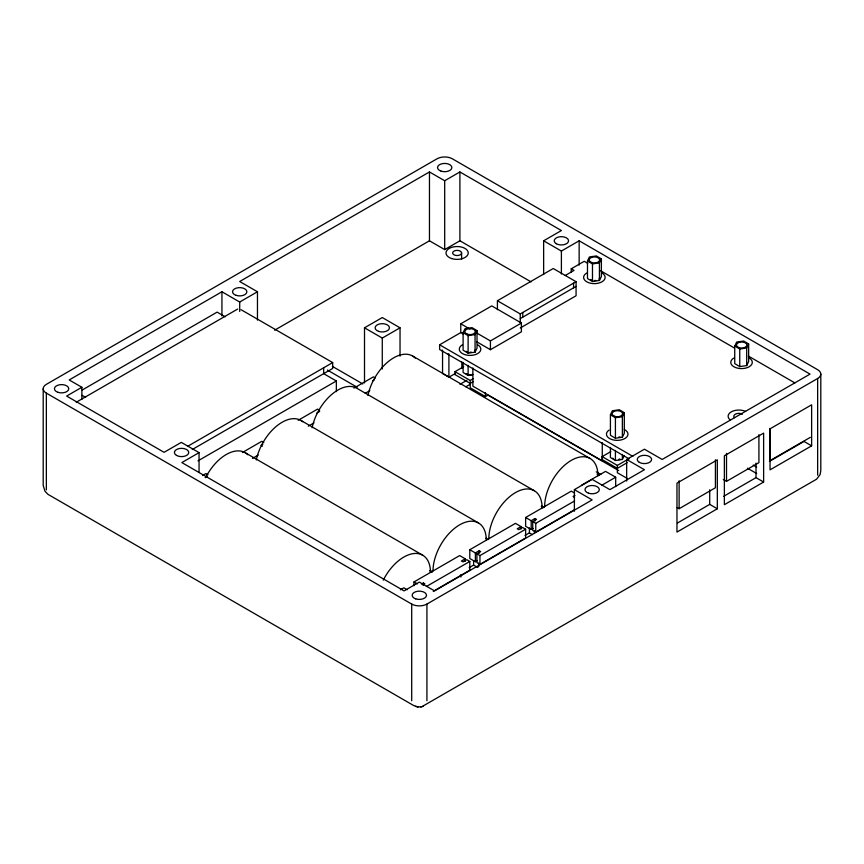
<?xml version="1.0" encoding="UTF-8"?>
<svg xmlns="http://www.w3.org/2000/svg" width="864" height="864" viewBox="0 0 864 864"><rect width="100%" height="100%" fill="white"/><g stroke="black" fill="none" stroke-linecap="round" stroke-linejoin="round"><path stroke-width="1.3" d="M463.104 332.64L465.048 328.655L472.003 327.629L477.014 330.599L477.014 348.17L475.07 352.166L468.115 353.182L463.104 350.212L463.104 332.64L468.115 335.61L475.07 334.584L477.014 330.599M587.477 260.95L589.421 256.954L596.376 255.938L601.387 258.908L601.387 276.48L599.432 280.476L592.477 281.491L587.477 278.521L587.477 260.95L592.477 263.909L599.432 262.894L601.387 258.908M610.416 414.752L612.36 410.767L619.315 409.741L624.316 412.711L624.316 433.22L622.372 437.206L615.416 438.232L610.416 435.262L610.416 414.752L615.416 417.722L622.372 416.696L624.316 412.711M610.416 447.476L610.416 457.531L615.416 460.49L622.372 459.475L624.316 455.49M734.735 346.043L736.679 342.058L743.634 341.032L748.645 344.002L748.645 361.584L746.701 365.569L739.746 366.584L734.735 363.625L734.735 346.043L739.746 349.013L746.701 347.987L748.645 344.002M257.461 320.112L257.461 291.762L239.706 302.022L221.94 291.762L69.185 379.955L81.875 387.277L81.875 399.362M543.64 274.547L543.64 240.797L561.395 230.548L459.907 171.958L444.69 180.738L429.462 171.958L239.706 281.513L257.461 291.762M81.875 387.277L66.647 396.068L164.074 452.315L181.3 442.379L199.055 452.628L199.055 472.608M82.22 390.01L217.112 312.131L225.18 316.796M76.226 402.257L237.686 309.042M274.622 330.199L429.462 240.797L444.69 249.588L459.907 240.797L531.068 281.88M364.511 382.946L364.511 327.812L382.277 317.552L400.032 327.812L400.032 356.162M187.618 446.342L332.683 362.588L332.683 368.453L192.262 449.518M364.511 327.812L382.277 338.062L400.032 327.812M199.055 452.628L181.84 462.575L404.093 590.89L419.31 582.098L434.538 590.89L592.142 499.9L574.387 489.64L574.387 511.24M197.975 460.868L336.355 380.981L336.355 391.63M543.64 240.797L561.395 251.057L579.15 240.797L810.032 374.101L662.18 459.464L644.425 449.204L626.659 459.464L626.659 481.064M497.416 309.701L497.416 300.748L553.241 268.52L576.072 281.707L576.072 295.769L520.258 327.996M629.176 458.935L439.614 349.488L439.614 344.801L460.771 332.586L460.771 323.795L491.756 305.91L521.402 323.028L521.402 331.819L490.428 349.704L476.744 341.798M202.5 475.546L205.934 473.558L207.965 474.736M242.352 452.542L261.76 441.331L263.79 442.508M298.166 420.314L317.574 409.104L319.604 410.281M353.981 388.087L373.388 376.877L375.419 378.054M205.178 477.511L207.079 476.42M262.894 444.193L260.993 445.284L262.516 446.17M316.818 413.057L319.669 411.415M372.632 380.84L374.533 379.739M571.244 272.322L571.244 268.801L584.226 261.306L587.725 263.326M565.164 275.53L574.02 270.41L571.244 268.801M252.493 458.395L258.206 455.101M308.318 426.168L314.021 422.874M365.278 393.282L369.835 390.647M441.612 350.644L442.552 350.093L442.552 373.54L448.913 377.201L455.371 373.475M447.962 354.316L448.913 353.765M497.416 300.748L520.258 313.934L576.072 281.707M520.258 318.622L576.072 286.394M476.744 333.018L490.428 340.913L521.402 323.028M473.472 381.51L470.21 383.389L454.982 374.598L454.982 371.671L463.687 366.649M459.961 384.318L466.927 380.3M454.982 371.671L470.21 380.462L473.472 378.572M465.826 386.791L470.48 384.113M470.21 380.462L470.21 387.785L485.428 396.576L487.966 395.107L618.732 470.599M627.156 462.694L617.36 468.342L602.143 459.562L602.143 456.624L610.837 451.602M400.399 589.799L403.834 587.812L407.182 589.745M413.986 585.716L413.986 581.958L459.659 555.584L465.232 558.814L465.232 561.319M477.284 560.639L475.384 561.74L469.8 558.522L469.8 549.731L515.473 523.357L521.057 526.586L521.057 529.092M533.11 528.412L531.198 529.513L525.625 526.295L525.625 517.504L571.288 491.141L574.636 493.074M581.44 485.276L605.545 471.366L615.686 477.22L615.686 486.616M574.387 489.64L592.142 479.39L609.908 489.64L644.425 469.714L626.659 459.464M602.143 456.624L617.36 465.415L628.236 459.14M421.47 584.075L423.371 582.984L424.894 583.859L422.993 584.96M465.232 558.814L461.43 561.006L462.953 561.892L466.754 559.688L469.8 561.449L469.8 570.24L433.264 591.332M469.8 549.731L475.384 552.949L479.196 550.757L480.708 551.632L476.906 553.835L476.906 562.615L479.952 564.376L525.625 538.013L525.625 529.222L522.58 527.461L518.767 529.664L517.244 528.779L521.057 526.586M525.625 517.504L531.198 520.722L535.01 518.53L536.533 519.404L532.721 521.608L532.721 530.399L535.766 532.148L574.592 509.738M574.97 495.461L573.07 496.552L574.592 497.437M426.416 586.494L469.8 561.449M476.906 553.835L479.952 555.584L525.625 529.222M532.721 521.608L535.766 523.357L574.592 500.947M601.916 485.168L615.686 477.22M469.174 567.67L473.612 565.11L477.673 567.454M524.988 535.442L529.427 532.883L532.472 534.643M46.354 393.142L411.707 604.076A10.768 6.21 0 0 0 426.924 604.076L817.646 378.497A10.768 6.21 0 0 0 817.646 369.706L452.293 158.771A10.768 6.21 0 0 0 437.076 158.771L46.354 384.35A10.768 6.21 0 0 0 46.354 393.142L46.354 489.823M676.966 507.47L679.126 508.712L715.424 487.75L715.424 459.788M723.287 479.477L726.516 481.345L758.916 462.64L758.916 434.668M810.335 437.346L769.662 460.825L769.662 428.479M769.37 461.441L804.017 441.439L811.631 445.835L811.631 404.816L770.051 428.825L770.051 469.843L811.631 445.835M677.43 523.022L709.711 504.382L717.325 508.777L717.325 459.853L676.966 483.149L676.966 532.073L717.325 508.777M723.686 496.314L756.011 477.652L763.625 482.047L763.625 433.123L724.367 455.782L724.367 504.706L763.625 482.047M421.978 706.633L816.599 479.185L820.076 474.606L820.8 470.772L820.8 374.101M43.2 388.746L43.2 485.428L44.96 491.216L47.93 494.316L413.791 705.596L417.938 706.946L421.276 706.806M420.692 706.946L423.112 706.363M463.104 362.437L463.104 372.481L468.115 375.451L472.748 374.771M415.519 706.363L416.642 706.633M417.355 706.806L417.938 706.946M600.523 270.713L734.378 347.998M748.343 356.054L794.902 382.936M753.214 465.102L756.67 467.1M747.446 468.212L756.67 473.548M460.771 323.795L469.897 329.065M460.771 332.586L463.05 333.904M439.614 344.801L632.826 456.354M627.156 478.397L617.36 472.738L617.36 465.415M412.528 355.968L590.123 458.514M596.214 471.83L600.88 474.53M597.024 474.055L599.357 475.405M241.045 309.69L332.683 362.588M332.413 366.401L362.783 383.94M327.391 370.062L357.145 387.245M534.308 490.73L356.713 388.195A37.67 21.751 -60 0 0 312.142 427.723M336.355 380.981L323.665 373.658L323.665 367.794M541.717 505.991L544.039 507.341M541.21 506.282L543.542 507.632M300.888 420.422L478.494 522.958M485.892 538.218L488.225 539.568M245.074 452.65L422.68 555.185M430.078 570.445L432.41 571.795M429.57 570.737L431.903 572.087M413.986 581.958L417.334 583.891M82.177 395.356L85.633 397.354M817.646 378.497L817.646 475.168M756.011 463.104L756.011 477.652M746.701 347.987L746.701 365.569M739.746 349.013L739.746 366.584M726.516 453.373L726.516 481.345M709.711 489.834L709.711 504.382M679.126 480.74L679.126 508.712M622.372 416.696L622.372 437.206M622.372 454.453L622.372 459.475M615.416 417.722L615.416 438.232M615.416 450.446L615.416 460.49M602.273 442.649L602.273 460.879L472.878 386.176L472.878 367.945M599.432 262.894L599.432 280.476M592.477 263.909L592.477 281.491M579.15 240.797L579.15 265.097M573.566 283.154L573.566 287.842M561.395 251.057L561.395 274.007M535.766 523.357L535.766 532.148M535.01 518.53L535.01 521.035M534.503 530.788L534.503 533.304M531.198 520.722L531.198 529.513M529.427 527.861L529.427 532.883M522.763 312.487L522.763 317.174M520.258 313.934L520.258 322.639M490.428 340.913L490.428 349.704M485.428 392.699L485.428 396.576M479.952 555.584L479.952 564.376M479.196 550.757L479.196 553.262M478.688 563.015L478.688 566.784M475.384 552.949L475.384 561.74M475.07 334.584L475.07 352.166M473.612 560.714L473.612 565.11M468.115 335.61L468.115 353.182M468.115 365.407L468.115 375.451M461.83 361.94L461.83 368.442M461.603 252.958A4.482 2.592 0 0 1 454.874 255.204A4.482 2.592 0 0 1 454.874 250.711A4.482 2.592 0 0 1 461.603 252.958L461.603 259.232M460.922 574.528L460.922 577.033M459.907 171.958L459.907 240.797M448.913 355.072L448.913 377.201M444.69 180.738L444.69 249.588M429.462 171.958L429.462 240.797M426.924 604.076L426.924 700.747M423.371 582.984L423.371 585.49M411.707 604.076L411.707 700.747M382.277 338.062L382.277 368.993M239.706 302.022L239.706 311.472M221.94 291.762L221.94 315.932M256.327 459.95A37.67 21.751 -60 0 1 276.512 426.157A37.67 21.751 -60 0 1 302.756 421.74M433.015 570.964A37.67 21.751 -60 0 1 459.659 524.826A37.67 21.751 -60 0 1 486.292 540.205M488.83 538.747A37.67 21.751 -60 0 1 515.473 492.599A37.67 21.751 -60 0 1 542.117 507.978M205.643 477.641A37.67 21.751 -60 0 1 247.795 454.756M383.249 580.187A37.67 21.751 -60 0 1 412.819 553.673A37.67 21.751 -60 0 1 430.477 572.432M367.956 395.496A37.67 21.751 -60 0 1 388.832 361.152A37.67 21.751 -60 0 1 415.238 358.074M544.655 506.52A37.67 21.751 -60 0 1 571.288 460.372A37.67 21.751 -60 0 1 597.931 475.751M619.909 436.882A5.238 3.024 0 0 1 618.635 437.173M475.092 350.028A5.238 3.024 0 0 1 474.541 350.752M471.334 352.123A5.238 3.024 0 0 1 469.973 352.22M467.37 351.788A5.238 3.024 0 0 1 466.301 351.302M599.454 278.338A5.238 3.024 0 0 1 598.914 279.061M595.696 280.433A5.238 3.024 0 0 1 594.346 280.53M591.743 280.098A5.238 3.024 0 0 1 590.663 279.601M467.37 374.058A5.238 3.024 0 0 1 466.301 373.561M619.909 459.14A5.238 3.024 0 0 1 618.635 459.432M620.06 459.324A5.378 3.11 0 0 1 618.754 459.626M613.559 458.827A5.378 3.11 0 0 1 612.706 458.179M622.75 456.624A5.378 3.11 0 0 1 622.566 457.434M472.727 374.414A5.378 3.11 0 0 1 468.634 374.641M467.348 374.306A5.378 3.11 0 0 1 466.268 373.788M601.992 273.024A10.768 6.21 0 0 1 601.992 281.815A10.768 6.21 0 0 1 586.764 281.815A10.768 6.21 0 0 1 586.764 273.024M477.673 344.801A10.768 6.21 0 0 1 477.673 353.592A10.768 6.21 0 0 1 462.445 353.592A10.768 6.21 0 0 1 462.445 344.801M624.283 429.473A10.768 6.21 0 0 1 625.32 438.242A10.768 6.21 0 0 1 610.135 438.836A10.768 6.21 0 0 1 609.098 430.067M730.188 419.915A10.768 6.21 0 0 1 731.452 411.75A10.768 6.21 0 0 1 745.632 411.404M734.497 417.712A5.022 2.905 0 0 1 735.793 413.964A5.022 2.905 0 0 1 742.403 414.212M749.142 357.988A10.768 6.21 0 0 1 749.142 366.779A10.768 6.21 0 0 1 733.925 366.779A10.768 6.21 0 0 1 733.925 357.988M451.559 258.52A11.124 6.426 0 0 0 468.245 252.958A11.124 6.426 0 0 0 451.559 247.396A11.124 6.426 0 0 0 451.559 258.52M378.68 331.398A7.171 4.147 0 0 0 389.448 327.812A7.171 4.147 0 0 0 378.68 324.227A7.171 4.147 0 0 0 378.68 331.398M57.985 392.332A7.171 4.147 0 0 0 68.753 388.746A7.171 4.147 0 0 0 57.985 385.16A7.171 4.147 0 0 0 57.985 392.332M176.494 455.404A7.171 4.147 0 0 0 188.503 453.546A7.171 4.147 0 0 0 179.712 448.47A7.171 4.147 0 0 0 176.494 455.404M415.724 598.871A7.171 4.147 0 0 0 426.492 595.285A7.171 4.147 0 0 0 415.724 591.7A7.171 4.147 0 0 0 415.724 598.871M588.557 493.225A7.171 4.147 0 0 0 599.324 489.64A7.171 4.147 0 0 0 588.557 486.054A7.171 4.147 0 0 0 588.557 493.225M639.349 462.391A7.171 4.147 0 0 0 651.359 460.534A7.171 4.147 0 0 0 642.568 455.458A7.171 4.147 0 0 0 639.349 462.391M236.11 295.358A7.171 4.147 0 0 0 246.877 291.762A7.171 4.147 0 0 0 236.11 288.176A7.171 4.147 0 0 0 236.11 295.358M441.094 171.148A7.171 4.147 0 0 0 451.861 167.562A7.171 4.147 0 0 0 441.094 163.976A7.171 4.147 0 0 0 441.094 171.148M556.319 243.734A7.171 4.147 0 0 0 568.328 241.877A7.171 4.147 0 0 0 559.537 236.801A7.171 4.147 0 0 0 556.319 243.734M614.682 416.329A5.238 3.024 0 0 0 622.598 413.78A5.238 3.024 0 0 0 614.822 411.091A5.238 3.024 0 0 0 614.682 416.329M467.37 334.206A5.238 3.024 0 0 0 475.286 331.668A5.238 3.024 0 0 0 467.51 328.979A5.238 3.024 0 0 0 467.37 334.206M739.001 347.609A5.238 3.024 0 0 0 746.917 345.071A5.238 3.024 0 0 0 739.141 342.382A5.238 3.024 0 0 0 739.001 347.609M591.743 262.516A5.238 3.024 0 0 0 599.659 259.978A5.238 3.024 0 0 0 591.883 257.288A5.238 3.024 0 0 0 591.743 262.516"/></g></svg>
